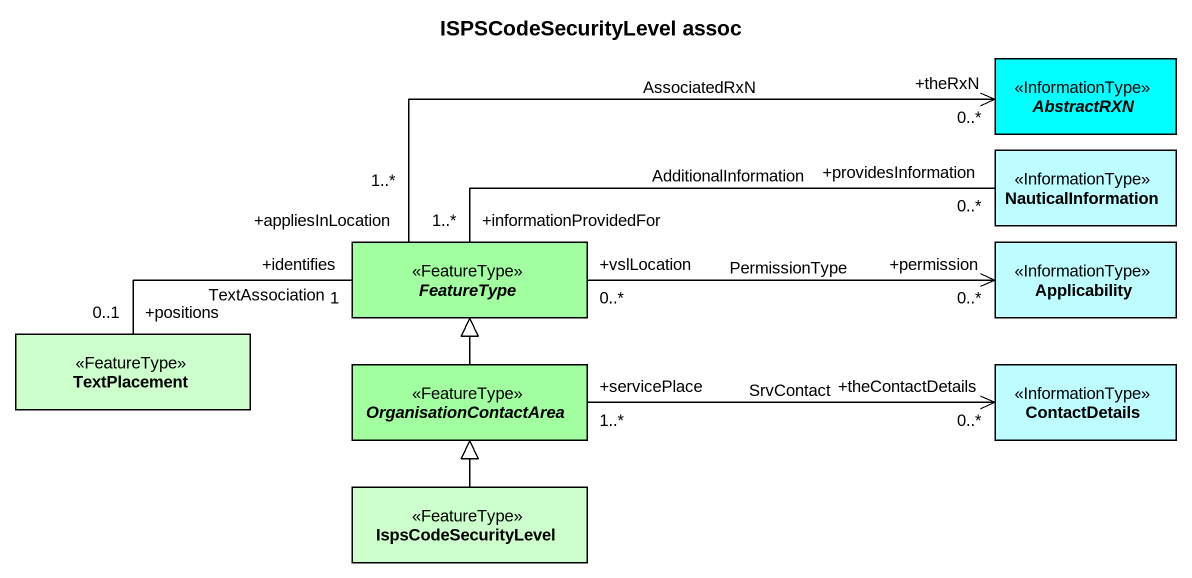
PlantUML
@startuml
title ISPSCodeSecurityLevel assoc
hide circle
hide empty members
abstract class AbstractRXN <<InformationType>> #00FFFF
class NauticalInformation <<InformationType>> #BEFDFF
abstract class FeatureType <<FeatureType>> #A1FFA0
class Applicability <<InformationType>> #BEFDFF
class TextPlacement <<FeatureType>> #CCFFCC
abstract class OrganisationContactArea <<FeatureType>> #A1FFA0
class ContactDetails <<InformationType>> #BEFDFF
class IspsCodeSecurityLevel <<FeatureType>> #CCFFCC
FeatureType "+appliesInLocation\n1..*" -right-> "+theRxN\n0..*" AbstractRXN : AssociatedRxN
FeatureType "+informationProvidedFor\n1..*" -right- "+providesInformation\n0..*" NauticalInformation : AdditionalInformation
FeatureType "+vslLocation\n0..*" -right-> "+permission\n0..*" Applicability : PermissionType
FeatureType "+identifies\n1" -left- "+positions\n0..1" TextPlacement : TextAssociation
OrganisationContactArea -up-|> FeatureType
OrganisationContactArea "+servicePlace\n1..*" -right-> "+theContactDetails\n0..*" ContactDetails : SrvContact
IspsCodeSecurityLevel -up-|> OrganisationContactArea
@enduml
